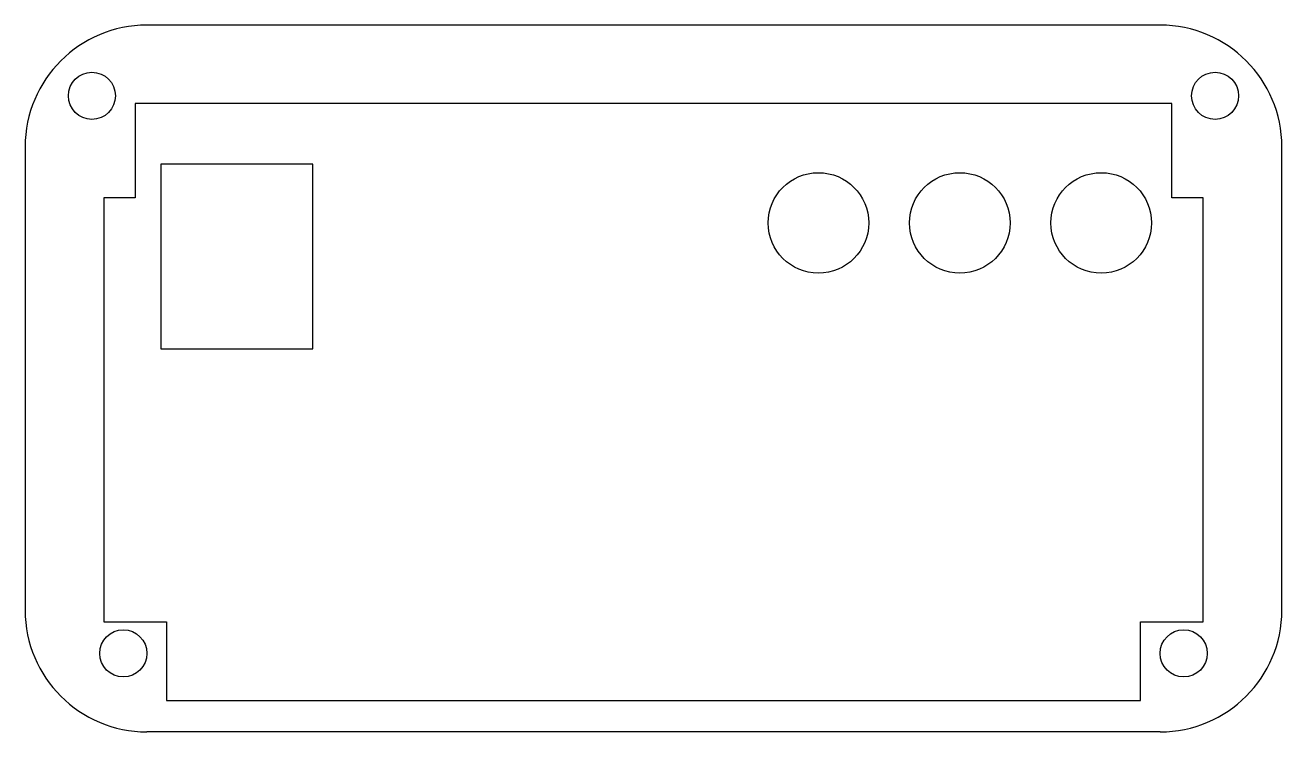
# Model space of a CAD drawing. Header units: millimetres. Extents: x 0 to 80, y -45 to 0.
import ezdxf

# ---------------------------------------------------------------- set-up
doc = ezdxf.new("R2010")
doc.units = ezdxf.units.MM
doc.layers.add('Sketch005', color=7, linetype='CONTINUOUS')

msp = doc.modelspace()

# ---------------------------------------------------------------- linework, layer by layer
at = {"layer": 'Sketch005'}
for p, q in [((72.25, 0), (7.75, 0)), ((73, -5), (7, -5)), ((7, -5), (7, -11)), ((73, -11), (73, -5)), ((0, -7.75), (0, -37.25)), ((80, -37.25), (80, -7.75)), ((18.31, -8.85), (8.63, -8.85)), ((8.63, -8.85), (8.63, -20.62)), ((18.31, -20.62), (18.31, -8.85)), ((7, -11), (5, -11)), ((5, -11), (5, -38)), ((75, -11), (73, -11)), ((75, -38), (75, -11)), ((8.63, -20.62), (18.31, -20.62)), ((5, -38), (9, -38)), ((9, -38), (9, -43)), ((71, -43), (71, -38)), ((71, -38), (75, -38)), ((9, -43), (71, -43)), ((72.25, -45), (7.75, -45))]:
    msp.add_line(p, q, dxfattribs=at)
for centre, radius in [((4.25, -4.5), 1.5), ((75.75, -4.5), 1.5), ((50.5, -12.595), 3.2), ((59.5, -12.595), 3.2), ((68.5, -12.595), 3.2), ((6.25, -40), 1.5), ((73.75, -40), 1.5)]:
    msp.add_circle(centre, radius, dxfattribs=at)
for centre, start, end in [((7.75, -7.75), 90, 180), ((72.25, -7.75), 0, 90), ((7.75, -37.25), 180, -90), ((72.25, -37.25), -90, 0)]:
    msp.add_arc(centre, 7.75, start, end, dxfattribs=at)

doc.saveas('drawing.dxf')
